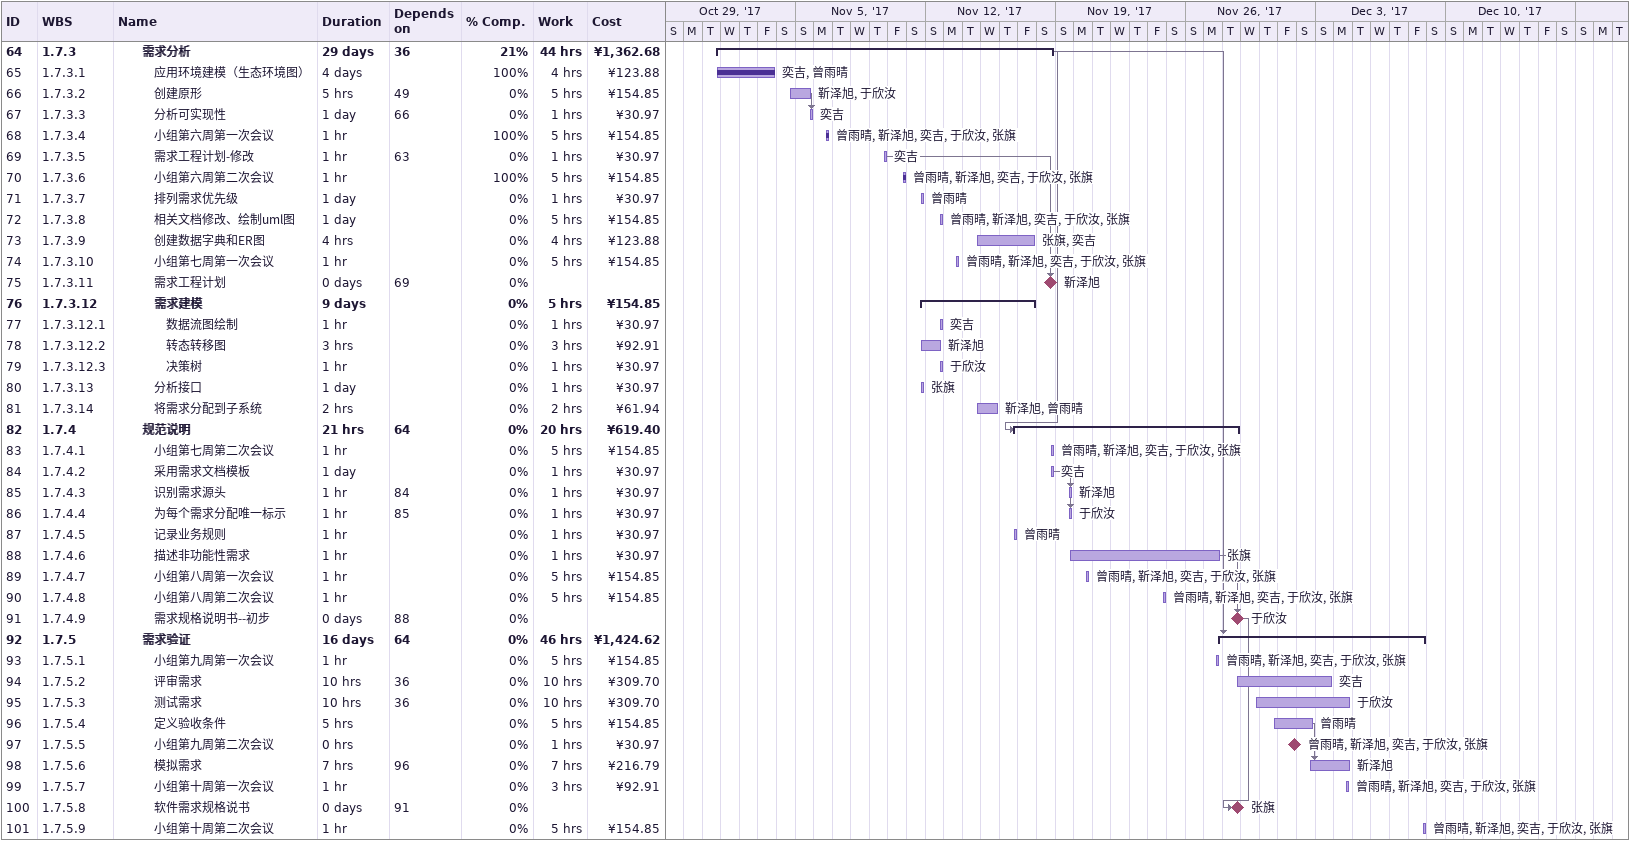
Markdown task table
| ID | WBS | Task | Duration | Start | Finish | Predecessors | Resources | % complete | Work (h) | Cost (¥) |
|---|---|---|---|---|---|---|---|---|---|---|
| 64 | 1.7.3 | **需求分析** | 29d | 2017-10-31 | 2017-11-18 | 36 |  | 21 | 44 | 1362.68 |
| 65 | 1.7.3.1 | 应用环境建模（生态环境图） | 4d | 2017-10-31 | 2017-11-03 |  | 奕吉, 曾雨晴 | 100 | 4 | 123.88 |
| 66 | 1.7.3.2 | 创建原形 | 5h | 2017-11-04 | 2017-11-05 | 49 | 靳泽旭, 于欣汝 | 0 | 5 | 154.85 |
| 67 | 1.7.3.3 | 分析可实现性 | 1d | 2017-11-05 | 2017-11-05 | 66 | 奕吉 | 0 | 1 | 30.97 |
| 68 | 1.7.3.4 | 小组第六周第一次会议 | 1h | 2017-11-06 | 2017-11-06 |  | 曾雨晴, 靳泽旭, 奕吉, 于欣汝, 张旗 | 100 | 5 | 154.85 |
| 69 | 1.7.3.5 | 需求工程计划-修改 | 1h | 2017-11-09 | 2017-11-09 | 63 | 奕吉 | 0 | 1 | 30.97 |
| 70 | 1.7.3.6 | 小组第六周第二次会议 | 1h | 2017-11-10 | 2017-11-10 |  | 曾雨晴, 靳泽旭, 奕吉, 于欣汝, 张旗 | 100 | 5 | 154.85 |
| 71 | 1.7.3.7 | 排列需求优先级 | 1d | 2017-11-11 | 2017-11-11 |  | 曾雨晴 | 0 | 1 | 30.97 |
| 72 | 1.7.3.8 | 相关文档修改、绘制uml图 | 1d | 2017-11-12 | 2017-11-12 |  | 曾雨晴, 靳泽旭, 奕吉, 于欣汝, 张旗 | 0 | 5 | 154.85 |
| 73 | 1.7.3.9 | 创建数据字典和ER图 | 4h | 2017-11-14 | 2017-11-17 |  | 张旗, 奕吉 | 0 | 4 | 123.88 |
| 74 | 1.7.3.10 | 小组第七周第一次会议 | 1h | 2017-11-13 | 2017-11-13 |  | 曾雨晴, 靳泽旭, 奕吉, 于欣汝, 张旗 | 0 | 5 | 154.85 |
| 75 | 1.7.3.11 | 需求工程计划 | 0d | 2017-11-18 | 2017-11-18 | 69 | 靳泽旭 | 0 |  |  |
| 76 | 1.7.3.12 | **需求建模** | 9d | 2017-11-11 | 2017-11-17 |  |  | 0 | 5 | 154.85 |
| 77 | 1.7.3.12.1 | 数据流图绘制 | 1h | 2017-11-12 | 2017-11-12 |  | 奕吉 | 0 | 1 | 30.97 |
| 78 | 1.7.3.12.2 | 转态转移图 | 3h | 2017-11-11 | 2017-11-12 |  | 靳泽旭 | 0 | 3 | 92.91 |
| 79 | 1.7.3.12.3 | 决策树 | 1h | 2017-11-12 | 2017-11-12 |  | 于欣汝 | 0 | 1 | 30.97 |
| 80 | 1.7.3.13 | 分析接口 | 1d | 2017-11-11 | 2017-11-11 |  | 张旗 | 0 | 1 | 30.97 |
| 81 | 1.7.3.14 | 将需求分配到子系统 | 2h | 2017-11-14 | 2017-11-15 |  | 靳泽旭, 曾雨晴 | 0 | 2 | 61.94 |
| 82 | 1.7.4 | **规范说明** | 21h | 2017-11-16 | 2017-11-28 | 64 |  | 0 | 20 | 619.40 |
| 83 | 1.7.4.1 | 小组第七周第二次会议 | 1h | 2017-11-18 | 2017-11-18 |  | 曾雨晴, 靳泽旭, 奕吉, 于欣汝, 张旗 | 0 | 5 | 154.85 |
| 84 | 1.7.4.2 | 采用需求文档模板 | 1d | 2017-11-18 | 2017-11-18 |  | 奕吉 | 0 | 1 | 30.97 |
| 85 | 1.7.4.3 | 识别需求源头 | 1h | 2017-11-19 | 2017-11-19 | 84 | 靳泽旭 | 0 | 1 | 30.97 |
| 86 | 1.7.4.4 | 为每个需求分配唯一标示 | 1h | 2017-11-19 | 2017-11-19 | 85 | 于欣汝 | 0 | 1 | 30.97 |
| 87 | 1.7.4.5 | 记录业务规则 | 1h | 2017-11-16 | 2017-11-16 |  | 曾雨晴 | 0 | 1 | 30.97 |
| 88 | 1.7.4.6 | 描述非功能性需求 | 1h | 2017-11-19 | 2017-11-27 |  | 张旗 | 0 | 1 | 30.97 |
| 89 | 1.7.4.7 | 小组第八周第一次会议 | 1h | 2017-11-20 | 2017-11-20 |  | 曾雨晴, 靳泽旭, 奕吉, 于欣汝, 张旗 | 0 | 5 | 154.85 |
| 90 | 1.7.4.8 | 小组第八周第二次会议 | 1h | 2017-11-24 | 2017-11-24 |  | 曾雨晴, 靳泽旭, 奕吉, 于欣汝, 张旗 | 0 | 5 | 154.85 |
| 91 | 1.7.4.9 | 需求规格说明书--初步 | 0d | 2017-11-28 | 2017-11-28 | 88 | 于欣汝 | 0 |  |  |
| 92 | 1.7.5 | **需求验证** | 16d | 2017-11-27 | 2017-12-08 | 64 |  | 0 | 46 | 1424.62 |
| 93 | 1.7.5.1 | 小组第九周第一次会议 | 1h | 2017-11-27 | 2017-11-27 |  | 曾雨晴, 靳泽旭, 奕吉, 于欣汝, 张旗 | 0 | 5 | 154.85 |
| 94 | 1.7.5.2 | 评审需求 | 10h | 2017-11-28 | 2017-12-03 | 36 | 奕吉 | 0 | 10 | 309.70 |
| 95 | 1.7.5.3 | 测试需求 | 10h | 2017-11-29 | 2017-12-04 | 36 | 于欣汝 | 0 | 10 | 309.70 |
| 96 | 1.7.5.4 | 定义验收条件 | 5h | 2017-11-30 | 2017-12-02 |  | 曾雨晴 | 0 | 5 | 154.85 |
| 97 | 1.7.5.5 | 小组第九周第二次会议 | 0h | 2017-12-01 | 2017-12-01 |  | 曾雨晴, 靳泽旭, 奕吉, 于欣汝, 张旗 | 0 | 1 | 30.97 |
| 98 | 1.7.5.6 | 模拟需求 | 7h | 2017-12-02 | 2017-12-04 | 96 | 靳泽旭 | 0 | 7 | 216.79 |
| 99 | 1.7.5.7 | 小组第十周第一次会议 | 1h | 2017-12-04 | 2017-12-04 |  | 曾雨晴, 靳泽旭, 奕吉, 于欣汝, 张旗 | 0 | 3 | 92.91 |
| 100 | 1.7.5.8 | 软件需求规格说书 | 0d | 2017-11-28 | 2017-11-28 | 91 | 张旗 | 0 |  |  |
| 101 | 1.7.5.9 | 小组第十周第二次会议 | 1h | 2017-12-08 | 2017-12-08 |  | 曾雨晴, 靳泽旭, 奕吉, 于欣汝, 张旗 | 0 | 5 | 154.85 |
